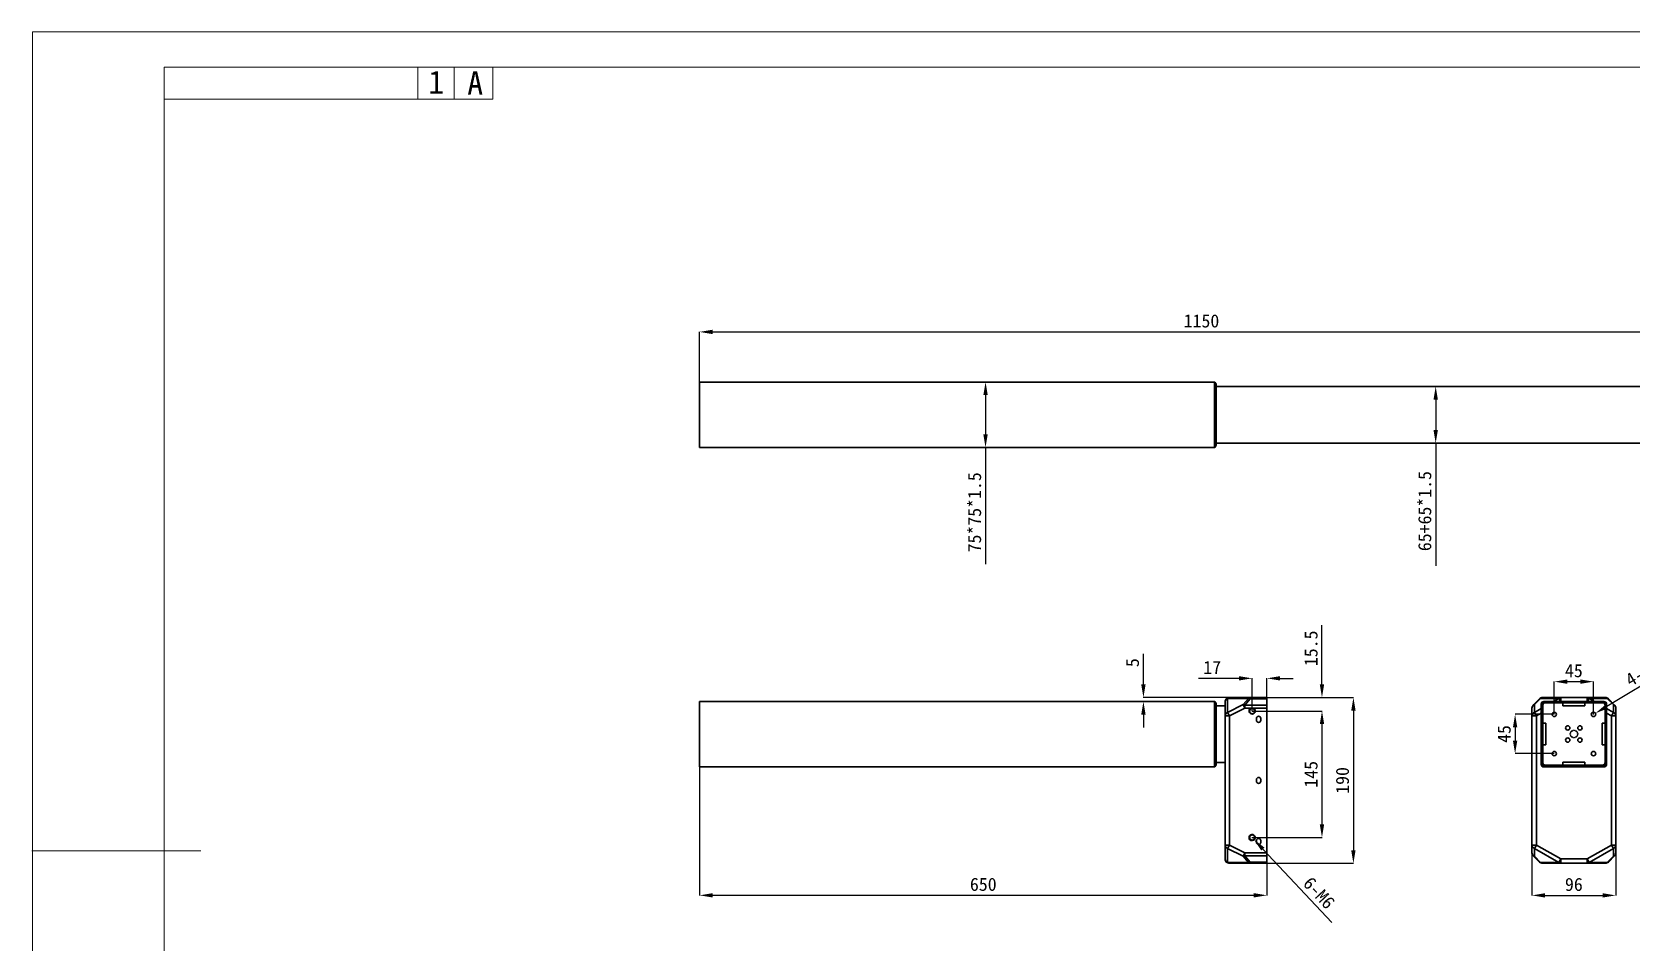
# Model space of a CAD drawing. Header units: millimetres. Extents: x -1 to 2869, y -1 to 1989.
# Drawn here: x -1 to 1832, y 946 to 1989 of the extents above; entities that cross this region are included whole.
import ezdxf

# ---------------------------------------------------------------- set-up
doc = ezdxf.new("R2010")
doc.units = ezdxf.units.MM
doc.layers.get('0').update_dxf_attribs({"lineweight": 18})
for name, color, linetype, lineweight in [('1粗实线层', 7, 'Continuous', 25), ('DS5外管590MM_DXF_CONTINUOUS_LINE', 7, 'Continuous', 18), ('中管_DXF_CONTINUOUS_LINE', 7, 'Continuous', 18), ('外管保持架新_DXF_CONTINUOUS_LINE', 7, 'Continuous', 18), ('常规3MM底盒_DXF_CONTINUOUS_LINE', 7, 'Continuous', 18), ('新顶板_DXF_CONTINUOUS_LINE', 7, 'Continuous', 18)]:
    doc.layers.add(name, color=color, linetype=linetype, lineweight=lineweight)
doc.dimstyles.get("Standard").update_dxf_attribs({"dimtxt": 15, "dimasz": 15, "dimexe": 0.18, "dimexo": 0.0625, "dimgap": 5, "dimtad": 1, "dimdec": 0, "dimzin": 0, "dimdsep": 46, "dimtxsty": 'Standard', "dimcen": 0.09, "dimdle": 30, "dimadec": 0, "dimazin": 0, "dimtfac": 1, "dimtdec": 4, "dimtofl": 0, "dimtmove": 0, "dimatfit": 3, "dimfxl": 1, "dimtolj": 1, "dimarcsym": 0})

# ---------------------------------------------------------------- blocks, each defined once
blk = doc.blocks.new('*X3')
at = {"layer": '1粗实线层', "lineweight": 15}
for points in [[(779.4, 1647.8), (779.4, 1642.8), (764.4, 1645.3)], [(1899.4, 1642.8), (1899.4, 1647.8), (1914.4, 1645.3)]]:
    blk.add_hatch(color=0, dxfattribs=at).paths.add_polyline_path(points, flags=0)
at = {"layer": '1粗实线层', "color": 0, "lineweight": -2}
for p, q in [((764.4, 1569.1), (764.4, 1645.5)), ((779.4, 1645.3), (1899.4, 1645.3)), ((1914.4, 1569.1), (1914.4, 1645.5))]:
    blk.add_line(p, q, dxfattribs=at)
at = {"layer": '1粗实线层', "color": 0, "lineweight": 15, "insert": (1339.4, 1657.8), "char_height": 15, "width": 78.771, "attachment_point": 5}
blk.add_mtext('1150', dxfattribs=at)
blk = doc.blocks.new('*X4')
at = {"layer": '1粗实线层', "lineweight": 15}
for points in [[(1094.5, 1572.8), (1089.5, 1572.8), (1092, 1587.8)], [(1089.5, 1527.8), (1094.5, 1527.8), (1092, 1512.8)]]:
    blk.add_hatch(color=0, dxfattribs=at).paths.add_polyline_path(points, flags=0)
at = {"layer": '1粗实线层', "color": 0, "lineweight": -2}
for p, q in [((1102.6, 1587.8), (1091.8, 1587.8)), ((1092, 1572.8), (1092, 1527.8)), ((1102.6, 1512.8), (1091.8, 1512.8)), ((1092, 1512.8), (1092, 1379.2))]:
    blk.add_line(p, q, dxfattribs=at)
at = {"layer": '1粗实线层', "color": 0, "lineweight": 15, "insert": (1079.5, 1438.5), "char_height": 15, "width": 187.709, "attachment_point": 5, "rotation": 90}
blk.add_mtext('75*75*1.5', dxfattribs=at)
blk = doc.blocks.new('*X5')
at = {"layer": '1粗实线层', "lineweight": 15}
for points in [[(1610.3, 1567.8), (1605.3, 1567.8), (1607.8, 1582.8)], [(1605.3, 1532.8), (1610.3, 1532.8), (1607.8, 1517.8)]]:
    blk.add_hatch(color=0, dxfattribs=at).paths.add_polyline_path(points, flags=0)
at = {"layer": '1粗实线层', "color": 0, "lineweight": -2}
for p, q in [((1556.9, 1582.8), (1608, 1582.8)), ((1607.8, 1567.8), (1607.8, 1532.8)), ((1556.9, 1517.8), (1608, 1517.8)), ((1607.8, 1517.8), (1607.8, 1377))]:
    blk.add_line(p, q, dxfattribs=at)
at = {"layer": '1粗实线层', "color": 0, "lineweight": 15, "insert": (1595.3, 1439.9), "char_height": 15, "width": 188.38, "attachment_point": 5, "rotation": 90}
blk.add_mtext('65+65*1.5', dxfattribs=at)
blk = doc.blocks.new('*X6')
at = {"layer": '1粗实线层', "lineweight": 15}
for points in [[(779.4, 1002), (779.4, 997), (764.4, 999.5)], [(1399.4, 997), (1399.4, 1002), (1414.4, 999.5)]]:
    blk.add_hatch(color=0, dxfattribs=at).paths.add_polyline_path(points, flags=0)
at = {"layer": '1粗实线层', "color": 0, "lineweight": -2}
for p, q in [((764.4, 1184.1), (764.4, 999.3)), ((1414.4, 1036.1), (1414.4, 999.3)), ((779.4, 999.5), (1399.4, 999.5))]:
    blk.add_line(p, q, dxfattribs=at)
at = {"layer": '1粗实线层', "color": 0, "lineweight": 15, "insert": (1089.4, 1012), "char_height": 15, "width": 60.168, "attachment_point": 5}
blk.add_mtext('650', dxfattribs=at)
blk = doc.blocks.new('*X7')
at = {"layer": '1粗实线层', "lineweight": 15}
blk.add_hatch(color=0, dxfattribs=at).paths.add_polyline_path([(1411.6, 1054.2), (1407.9, 1050.8), (1399.5, 1063.5)], flags=0)
at = {"layer": '1粗实线层', "color": 0, "lineweight": -2}
for p, q in [((1397.3, 1065.7), (1397.5, 1065.7)), ((1397.4, 1065.6), (1397.4, 1065.7)), ((1488.7, 968.5), (1409.7, 1052.5))]:
    blk.add_line(p, q, dxfattribs=at)
at = {"layer": '1粗实线层', "color": 0, "lineweight": 15, "insert": (1474.1, 1002.3), "char_height": 15, "width": 81.62, "attachment_point": 5, "rotation": 313.2281}
blk.add_mtext('6-M6', dxfattribs=at)
blk = doc.blocks.new('*X8')
at = {"layer": '1粗实线层', "lineweight": 15}
for points in [[(1480, 1195.7), (1475, 1195.7), (1477.5, 1210.7)], [(1475, 1080.7), (1480, 1080.7), (1477.5, 1065.7)]]:
    blk.add_hatch(color=0, dxfattribs=at).paths.add_polyline_path(points, flags=0)
at = {"layer": '1粗实线层', "color": 0, "lineweight": -2}
for p, q in [((1397.5, 1210.7), (1477.7, 1210.7)), ((1477.5, 1195.7), (1477.5, 1080.7)), ((1397.4, 1065.7), (1477.7, 1065.7))]:
    blk.add_line(p, q, dxfattribs=at)
at = {"layer": '1粗实线层', "color": 0, "lineweight": 15, "insert": (1465, 1138.2), "char_height": 15, "width": 56.816, "attachment_point": 5, "rotation": 90}
blk.add_mtext('145', dxfattribs=at)
blk = doc.blocks.new('*X9')
at = {"layer": '1粗实线层', "lineweight": 15}
for points in [[(1516, 1211.2), (1511, 1211.2), (1513.5, 1226.2)], [(1511, 1051.2), (1516, 1051.2), (1513.5, 1036.2)]]:
    blk.add_hatch(color=0, dxfattribs=at).paths.add_polyline_path(points, flags=0)
at = {"layer": '1粗实线层', "color": 0, "lineweight": -2}
for p, q in [((1414.5, 1226.2), (1513.7, 1226.2)), ((1513.5, 1211.2), (1513.5, 1051.2)), ((1414.5, 1036.2), (1513.7, 1036.2))]:
    blk.add_line(p, q, dxfattribs=at)
at = {"layer": '1粗实线层', "color": 0, "lineweight": 15, "insert": (1501, 1131.2), "char_height": 15, "width": 57.318, "attachment_point": 5, "rotation": 90}
blk.add_mtext('190', dxfattribs=at)
blk = doc.blocks.new('*X10')
at = {"layer": '1粗实线层', "lineweight": 15}
for points in [[(1382.4, 1245.7), (1382.4, 1250.7), (1397.4, 1248.2)], [(1429.4, 1250.7), (1429.4, 1245.7), (1414.4, 1248.2)]]:
    blk.add_hatch(color=0, dxfattribs=at).paths.add_polyline_path(points, flags=0)
at = {"layer": '1粗实线层', "color": 0, "lineweight": -2}
for p, q in [((1382.4, 1248.2), (1336, 1248.2)), ((1397.4, 1210.7), (1397.4, 1248.4)), ((1414.4, 1210.7), (1414.4, 1248.4)), ((1429.4, 1248.2), (1444.4, 1248.2))]:
    blk.add_line(p, q, dxfattribs=at)
at = {"layer": '1粗实线层', "color": 0, "lineweight": 15, "insert": (1351.7, 1260.7), "char_height": 15, "width": 35.531, "attachment_point": 5}
blk.add_mtext('17', dxfattribs=at)
blk = doc.blocks.new('*X11')
at = {"layer": '1粗实线层', "lineweight": 15}
for points in [[(1270.4, 1241.2), (1275.4, 1241.2), (1272.9, 1226.2)], [(1275.4, 1206.7), (1270.4, 1206.7), (1272.9, 1221.7)]]:
    blk.add_hatch(color=0, dxfattribs=at).paths.add_polyline_path(points, flags=0)
at = {"layer": '1粗实线层', "color": 0, "lineweight": -2}
for p, q in [((1272.9, 1241.2), (1272.9, 1276.2)), ((1382.6, 1226.2), (1272.7, 1226.2)), ((1353.3, 1221.7), (1272.7, 1221.7)), ((1272.9, 1206.7), (1272.9, 1191.7))]:
    blk.add_line(p, q, dxfattribs=at)
at = {"layer": '1粗实线层', "color": 0, "lineweight": 15, "insert": (1260.4, 1266.2), "char_height": 15, "width": 29.33, "attachment_point": 5, "rotation": 90}
blk.add_mtext('5', dxfattribs=at)
blk = doc.blocks.new('*X12')
at = {"layer": '1粗实线层', "lineweight": 15}
for points in [[(1475, 1241.2), (1480, 1241.2), (1477.5, 1226.2)], [(1480, 1195.7), (1475, 1195.7), (1477.5, 1210.7)]]:
    blk.add_hatch(color=0, dxfattribs=at).paths.add_polyline_path(points, flags=0)
at = {"layer": '1粗实线层', "color": 0, "lineweight": -2}
for p, q in [((1477.5, 1241.2), (1477.5, 1309.1)), ((1397.5, 1226.2), (1477.7, 1226.2)), ((1397.5, 1210.7), (1477.7, 1210.7)), ((1477.5, 1195.7), (1477.5, 1180.7))]:
    blk.add_line(p, q, dxfattribs=at)
at = {"layer": '1粗实线层', "color": 0, "lineweight": 15, "insert": (1465, 1282.6), "char_height": 15, "width": 78.268, "attachment_point": 5, "rotation": 90}
blk.add_mtext('15.5', dxfattribs=at)
blk = doc.blocks.new('*X13')
at = {"layer": '1粗实线层', "lineweight": 15}
for points in [[(1758.6, 1246.9), (1758.6, 1241.9), (1743.6, 1244.4)], [(1773.6, 1241.9), (1773.6, 1246.9), (1788.6, 1244.4)]]:
    blk.add_hatch(color=0, dxfattribs=at).paths.add_polyline_path(points, flags=0)
at = {"layer": '1粗实线层', "color": 0, "lineweight": -2}
for p, q in [((1743.6, 1207), (1743.6, 1244.6)), ((1758.6, 1244.4), (1773.6, 1244.4)), ((1788.6, 1207), (1788.6, 1244.6))]:
    blk.add_line(p, q, dxfattribs=at)
at = {"layer": '1粗实线层', "color": 0, "lineweight": 15, "insert": (1766.1, 1256.9), "char_height": 15, "width": 38.715, "attachment_point": 5}
blk.add_mtext('45', dxfattribs=at)
blk = doc.blocks.new('*X14')
at = {"layer": '1粗实线层', "lineweight": 15}
for points in [[(1701.3, 1192), (1696.3, 1192), (1698.8, 1207)], [(1696.3, 1176.9), (1701.3, 1176.9), (1698.8, 1161.9)]]:
    blk.add_hatch(color=0, dxfattribs=at).paths.add_polyline_path(points, flags=0)
at = {"layer": '1粗实线层', "color": 0, "lineweight": -2}
for p, q in [((1743.6, 1207), (1698.7, 1207)), ((1698.8, 1192), (1698.8, 1176.9)), ((1743.6, 1161.9), (1698.7, 1161.9))]:
    blk.add_line(p, q, dxfattribs=at)
at = {"layer": '1粗实线层', "color": 0, "lineweight": 15, "insert": (1686.3, 1184.4), "char_height": 15, "width": 38.715, "attachment_point": 5, "rotation": 90}
blk.add_mtext('45', dxfattribs=at)
blk = doc.blocks.new('*X15')
at = {"layer": '1粗实线层', "lineweight": 15}
for points in [[(1733.1, 1001.9), (1733.1, 996.9), (1718.1, 999.4)], [(1799.1, 996.9), (1799.1, 1001.9), (1814.1, 999.4)]]:
    blk.add_hatch(color=0, dxfattribs=at).paths.add_polyline_path(points, flags=0)
at = {"layer": '1粗实线层', "color": 0, "lineweight": -2}
for p, q in [((1718.1, 1059), (1718.1, 999.2)), ((1814.1, 1059), (1814.1, 999.2)), ((1733.1, 999.4), (1799.1, 999.4))]:
    blk.add_line(p, q, dxfattribs=at)
at = {"layer": '1粗实线层', "color": 0, "lineweight": 15, "insert": (1766.1, 1011.9), "char_height": 15, "width": 38.883, "attachment_point": 5}
blk.add_mtext('96', dxfattribs=at)
blk = doc.blocks.new('*X18')
at = {"layer": '1粗实线层', "lineweight": 15}
blk.add_hatch(color=0, dxfattribs=at).paths.add_polyline_path([(1802.4, 1218), (1805, 1213.7), (1790.8, 1208.2)], flags=0)
at = {"layer": '1粗实线层', "color": 0, "lineweight": -2}
for p, q in [((1880.9, 1262), (1803.7, 1215.9)), ((1788.6, 1206.8), (1788.6, 1207)), ((1788.6, 1206.9), (1788.7, 1206.9))]:
    blk.add_line(p, q, dxfattribs=at)
at = {"layer": '1粗实线层', "color": 0, "lineweight": 15, "insert": (1844.7, 1255), "char_height": 15, "width": 85.713, "attachment_point": 5, "rotation": 30.8578}
blk.add_mtext('4-M6', dxfattribs=at)

msp = doc.modelspace()

# ---------------------------------------------------------------- linework, layer by layer
at = {"color": 7, "linetype": 'Continuous', "lineweight": 0}
for p, q in [((2860, 1989.1), (0, 1989.1)), ((0, 1989.1), (0, 0)), ((441.4, 1948.9), (441.4, 1912.1)), ((483.3, 1949.2), (483.3, 1912.1)), ((527.3, 1948.9), (527.3, 1912.1)), ((527.3, 1912.1), (151, 1912.1)), ((-0.6, 1050.4), (193, 1050.4))]:
    msp.add_line(p, q, dxfattribs=at)
at = {"color": 7, "linetype": 'Continuous', "lineweight": 15}
for p, q in [((2819.9, 1948.9), (151, 1948.9)), ((151, 1948.9), (151, 49.7))]:
    msp.add_line(p, q, dxfattribs=at)
at = {"layer": 'DS5外管590MM_DXF_CONTINUOUS_LINE', "color": 7, "linetype": 'Continuous', "lineweight": 30}
for p, q in [((1354.4, 1587.8), (764.4, 1587.8)), ((764.4, 1512.8), (764.4, 1587.8)), ((1354.4, 1512.8), (1354.4, 1587.8)), ((764.4, 1512.8), (1354.4, 1512.8)), ((764.4, 1146.7), (764.4, 1221.7)), ((1354.4, 1221.7), (764.4, 1221.7)), ((1354.4, 1146.7), (1354.4, 1221.7)), ((1728.6, 1218.7), (1728.6, 1149.7)), ((1730.1, 1218.7), (1730.1, 1149.7)), ((1800.6, 1221.7), (1731.6, 1221.7)), ((1800.6, 1220.2), (1731.6, 1220.2)), ((1802.1, 1149.7), (1802.1, 1218.7)), ((1803.6, 1149.7), (1803.6, 1218.7)), ((764.4, 1146.7), (1354.4, 1146.7)), ((1731.6, 1148.2), (1800.6, 1148.2)), ((1731.6, 1146.7), (1800.6, 1146.7))]:
    msp.add_line(p, q, dxfattribs=at)
for centre, radius, start, end in [((1731.6, 1218.7), 3, 90, 180), ((1731.6, 1218.7), 1.5, 90, 180), ((1800.6, 1218.7), 3, 360, 90), ((1800.6, 1218.7), 1.5, 360, 90), ((1731.6, 1149.7), 3, 180, 270), ((1731.6, 1149.7), 1.5, 180, 270), ((1800.6, 1149.7), 3, 270, 360), ((1800.6, 1149.7), 1.5, 270, 360)]:
    msp.add_arc(centre, radius, start, end, dxfattribs=at)
at = {"layer": '中管_DXF_CONTINUOUS_LINE', "color": 7, "linetype": 'Continuous', "lineweight": 30}
for p, q in [((1866.4, 1582.8), (1356.4, 1582.8)), ((1356.4, 1517.8), (1866.4, 1517.8)), ((1366.4, 1216.7), (1356.4, 1216.7)), ((1366.4, 1216.7), (1366.4, 1211.2)), ((1356.4, 1151.7), (1366.4, 1151.7))]:
    msp.add_line(p, q, dxfattribs=at)
at = {"layer": '外管保持架新_DXF_CONTINUOUS_LINE', "color": 7, "linetype": 'Continuous', "lineweight": 30}
for p, q in [((1354.9, 1587.8), (1354.4, 1587.8)), ((1354.4, 1515.9), (1354.4, 1584.6)), ((1354.9, 1587.8), (1354.9, 1512.8)), ((1356.4, 1585.3), (1354.9, 1587.8)), ((1356.4, 1515.3), (1356.4, 1585.3)), ((1354.4, 1512.8), (1354.9, 1512.8)), ((1354.9, 1512.8), (1356.4, 1515.3)), ((1354.9, 1221.7), (1354.4, 1221.7)), ((1354.4, 1149.8), (1354.4, 1218.5)), ((1354.9, 1221.7), (1354.9, 1146.7)), ((1356.4, 1219.2), (1354.9, 1221.7)), ((1356.4, 1149.2), (1356.4, 1219.2)), ((1730.2, 1201.9), (1730.2, 1201.5)), ((1730.2, 1201.9), (1730.4, 1201.9)), ((1730.4, 1201.5), (1730.2, 1201.5)), ((1801.9, 1201.9), (1802, 1201.9)), ((1802, 1201.5), (1801.9, 1201.5)), ((1802, 1201.5), (1802, 1201.9)), ((1730.2, 1189.4), (1730.2, 1189)), ((1730.2, 1189.4), (1730.4, 1189.4)), ((1730.4, 1189), (1730.2, 1189)), ((1730.2, 1179.4), (1730.2, 1179)), ((1730.2, 1179.4), (1730.4, 1179.4)), ((1730.4, 1179), (1730.2, 1179)), ((1801.9, 1189.4), (1802, 1189.4)), ((1802, 1189), (1801.9, 1189)), ((1801.9, 1179.4), (1802, 1179.4)), ((1802, 1179), (1801.9, 1179)), ((1802, 1189), (1802, 1189.4)), ((1802, 1179), (1802, 1179.4)), ((1730.2, 1166.9), (1730.2, 1166.5)), ((1730.2, 1166.9), (1730.4, 1166.9)), ((1730.4, 1166.5), (1730.2, 1166.5)), ((1801.9, 1166.9), (1802, 1166.9)), ((1802, 1166.5), (1801.9, 1166.5)), ((1802, 1166.5), (1802, 1166.9)), ((1354.4, 1146.7), (1354.9, 1146.7)), ((1354.9, 1146.7), (1356.4, 1149.2)), ((1748.4, 1148.3), (1748.4, 1148.7)), ((1748.4, 1148.3), (1748.8, 1148.3)), ((1748.8, 1148.7), (1748.8, 1148.3)), ((1760.9, 1148.3), (1760.9, 1148.7)), ((1760.9, 1148.3), (1761.3, 1148.3)), ((1761.3, 1148.7), (1761.3, 1148.3)), ((1770.9, 1148.3), (1770.9, 1148.7)), ((1770.9, 1148.3), (1771.3, 1148.3)), ((1771.3, 1148.7), (1771.3, 1148.3)), ((1783.4, 1148.3), (1783.4, 1148.7)), ((1783.4, 1148.3), (1783.8, 1148.3)), ((1783.8, 1148.7), (1783.8, 1148.3))]:
    msp.add_line(p, q, dxfattribs=at)
for centre, start, end in [((1731.2, 1201.9), 149.0916, 180), ((1731.2, 1201.5), 180, 210.9084), ((1801, 1201.9), 0, 30.9084), ((1801, 1201.5), 329.0916, 0), ((1731.2, 1189.4), 149.0916, 180), ((1731.2, 1189), 180, 210.9084), ((1731.2, 1179.4), 149.0916, 180), ((1731.2, 1179), 180, 210.9084), ((1801, 1189.4), 0, 30.9084), ((1801, 1189), 329.0916, 0), ((1801, 1179.4), 0, 30.9084), ((1801, 1179), 329.0916, 360), ((1731.2, 1166.9), 149.0916, 180), ((1731.2, 1166.5), 180, 210.9084), ((1801, 1166.9), 0, 30.9084), ((1801, 1166.5), 329.0916, 360), ((1748.4, 1149.3), 216.8699, 270), ((1748.8, 1149.3), 270, 323.1301), ((1760.9, 1149.3), 216.8699, 270), ((1761.3, 1149.3), 270, 323.1301), ((1770.9, 1149.3), 216.8699, 270), ((1771.3, 1149.3), 270, 323.1301), ((1783.4, 1149.3), 216.8699, 270), ((1783.8, 1149.3), 270, 323.1301)]:
    msp.add_arc(centre, 1, start, end, dxfattribs=at)
at = {"layer": '常规3MM底盒_DXF_CONTINUOUS_LINE', "color": 7, "linetype": 'Continuous', "lineweight": 30}
for p, q in [((1366.4, 1216.7), (1366.4, 1221.2)), ((1366.4, 1041.2), (1366.4, 1211.2)), ((1393.2, 1225.1), (1369.4, 1225.1)), ((1369.4, 1209.2), (1369.4, 1225.1)), ((1369.4, 1209.2), (1387.1, 1218.1)), ((1371.4, 1226.2), (1414.4, 1226.2)), ((1389.1, 1214.1), (1371.4, 1205.2)), ((1387.1, 1218.1), (1393.2, 1225.1)), ((1387.1, 1218.1), (1389.1, 1214.1)), ((1395.2, 1224.7), (1389.1, 1217.6)), ((1414.4, 1217.6), (1389.1, 1217.6)), ((1389.1, 1214.1), (1389.1, 1217.6)), ((1389.1, 1214.1), (1396.7, 1214.1)), ((1395.2, 1224.7), (1395.2, 1226.2)), ((1395.2, 1224.7), (1414.4, 1224.7)), ((1396.7, 1214.1), (1396.8, 1213.6)), ((1397.4, 1213.7), (1397.4, 1214.2)), ((1398, 1213.6), (1398.1, 1214.1)), ((1398.1, 1214.1), (1414.4, 1214.1)), ((1414.4, 1226.2), (1414.4, 1036.2)), ((1718.1, 1048.2), (1718.1, 1214.1)), ((1719.6, 1217.6), (1726.7, 1224.7)), ((1727.9, 1225.1), (1720.9, 1218.1)), ((1720.9, 1218.1), (1720.9, 1209.2)), ((1720.9, 1209.2), (1728.6, 1213.7)), ((1748.7, 1225.1), (1727.9, 1225.1)), ((1730.2, 1226.2), (1802.1, 1226.2)), ((1742.6, 1221.7), (1748.7, 1225.1)), ((1748.7, 1225.1), (1750.7, 1221.7)), ((1751, 1221.7), (1751, 1226.2)), ((1781.3, 1226.2), (1781.3, 1221.7)), ((1781.6, 1221.7), (1783.6, 1225.1)), ((1789.7, 1221.7), (1783.6, 1225.1)), ((1804.4, 1225.1), (1783.6, 1225.1)), ((1811.4, 1209.2), (1803.6, 1213.7)), ((1811.4, 1218.1), (1804.4, 1225.1)), ((1805.6, 1224.7), (1812.7, 1217.6)), ((1811.4, 1209.2), (1811.4, 1218.1)), ((1814.1, 1048.2), (1814.1, 1214.1)), ((1366.4, 1205.2), (1371.4, 1205.2)), ((1371.4, 1205.2), (1369.4, 1209.2)), ((1371.4, 1057.1), (1371.4, 1205.2)), ((1402.4, 1202.2), (1402.4, 1200.2)), ((1407.4, 1200.2), (1407.4, 1202.2)), ((1718.1, 1205.2), (1723.1, 1205.2)), ((1723.1, 1205.2), (1720.9, 1209.2)), ((1728.6, 1208.4), (1723.1, 1205.2)), ((1723.1, 1057.1), (1723.1, 1205.2)), ((1809.1, 1205.2), (1803.6, 1208.4)), ((1811.4, 1209.2), (1809.1, 1205.2)), ((1809.1, 1205.2), (1809.1, 1057.1)), ((1809.1, 1205.2), (1814.1, 1205.2)), ((1402.4, 1132.2), (1402.4, 1130.2)), ((1407.4, 1130.2), (1407.4, 1132.2)), ((1371.4, 1057.1), (1366.4, 1057.1)), ((1369.4, 1053.1), (1371.4, 1057.1)), ((1387.1, 1044.2), (1369.4, 1053.1)), ((1369.4, 1053.1), (1369.4, 1037.2)), ((1371.4, 1057.1), (1389.1, 1048.2)), ((1389.1, 1048.2), (1387.1, 1044.2)), ((1414.4, 1048.2), (1389.1, 1048.2)), ((1389.1, 1044.7), (1389.1, 1048.2)), ((1389.1, 1044.7), (1414.4, 1044.7)), ((1389.1, 1044.7), (1395.2, 1037.6)), ((1402.4, 1062.2), (1402.4, 1060.2)), ((1407.4, 1060.2), (1407.4, 1062.2)), ((1723.1, 1057.1), (1718.1, 1057.1)), ((1726.7, 1037.6), (1719.6, 1044.7)), ((1720.9, 1053.1), (1723.1, 1057.1)), ((1748.7, 1037.2), (1720.9, 1053.1)), ((1720.9, 1053.1), (1720.9, 1044.2)), ((1723.1, 1057.1), (1751, 1041.2)), ((1781.3, 1041.2), (1809.1, 1057.1)), ((1811.4, 1053.1), (1783.6, 1037.2)), ((1812.7, 1044.7), (1805.6, 1037.6)), ((1814.1, 1057.1), (1809.1, 1057.1)), ((1809.1, 1057.1), (1811.4, 1053.1)), ((1811.4, 1044.2), (1811.4, 1053.1)), ((1369.4, 1037.2), (1393.2, 1037.2)), ((1371.4, 1036.2), (1414.4, 1036.2)), ((1393.2, 1037.2), (1387.1, 1044.2)), ((1414.4, 1037.6), (1395.2, 1037.6)), ((1395.2, 1036.2), (1395.2, 1037.6)), ((1720.9, 1044.2), (1727.9, 1037.2)), ((1727.9, 1037.2), (1748.7, 1037.2)), ((1730.2, 1036.2), (1802.1, 1036.2)), ((1751, 1041.2), (1748.7, 1037.2)), ((1781.3, 1041.2), (1751, 1041.2)), ((1751, 1036.2), (1751, 1041.2)), ((1783.6, 1037.2), (1781.3, 1041.2)), ((1781.3, 1041.2), (1781.3, 1036.2)), ((1783.6, 1037.2), (1804.4, 1037.2)), ((1804.4, 1037.2), (1811.4, 1044.2))]:
    msp.add_line(p, q, dxfattribs=at)
msp.add_lwpolyline([(1398, 1062.2), (1398, 1062.2), (1398, 1062.2), (1398, 1062.2)], dxfattribs=at)
for centre in [(1397.4, 1210.7), (1397.4, 1065.7)]:
    msp.add_circle(centre, 3, dxfattribs=at)
for centre, radius, start, end in [((1371.4, 1221.2), 5, 90, 180), ((1397.4, 1210.7), 3.5, 101.5751, 78.4258), ((1397.4, 1211), 3.17, 77.1963, 102.8028), ((1723.1, 1214.1), 5, 135, 180), ((1722.9, 1213.6), 4.88, 126.518, 128.8005), ((1723, 1213.4), 5.1, 114.523, 126.4432), ((1730.2, 1221.2), 5, 90, 135), ((1802.1, 1221.2), 5, 45, 90), ((1809.3, 1213.4), 5.1, 53.5573, 65.4773), ((1809.4, 1213.6), 4.88, 51.1995, 53.4825), ((1809.1, 1214.1), 5, 0, 45), ((1404.9, 1202.2), 2.5, 0, 180), ((1404.9, 1200.2), 2.5, 180, 0), ((1404.9, 1132.2), 2.5, 0, 180), ((1404.9, 1130.2), 2.5, 180, 0), ((1397.4, 1065.7), 3.5, 280.2423, 269.9613), ((1404.9, 1062.2), 2.5, 0, 180), ((1371.3, 1058.1), 5.39, 246.6983, 249.3493), ((1404.9, 1060.2), 2.5, 180, 360), ((1723.1, 1048.2), 5, 180, 225), ((1722.9, 1048.7), 4.88, 231.1995, 233.4823), ((1723, 1048.9), 5.1, 233.5572, 245.477), ((1809.3, 1048.9), 5.1, 294.5229, 306.4431), ((1809.4, 1048.7), 4.88, 306.518, 308.8004), ((1809.1, 1048.2), 5, 315, 360), ((1371.4, 1041.2), 5, 180, 270), ((1730.2, 1041.2), 5, 225, 270), ((1802.1, 1041.2), 5, 270, 315)]:
    msp.add_arc(centre, radius, start, end, dxfattribs=at)
for points, knots in [([(1366.4, 1221.2), (1366.4, 1222), (1367, 1223.8), (1368.6, 1224.8), (1369.4, 1225.1)], [0, 0, 0, 0, 2.546536, 5.289315, 5.289315, 5.289315, 5.289315]), ([(1369.4, 1225.1), (1369.7, 1225.4), (1370.3, 1225.9), (1371, 1226.2), (1371.4, 1226.2)], [0, 0, 0, 0, 1.214011, 2.302707, 2.302707, 2.302707, 2.302707]), ([(1389.1, 1217.6), (1388.9, 1217.7), (1388.3, 1217.9), (1387.6, 1218.1), (1387.1, 1218.1)], [0, 0, 0, 0, 0.553549, 2.053058, 2.053058, 2.053058, 2.053058]), ([(1395.2, 1226.2), (1394.8, 1226.2), (1394, 1225.9), (1393.4, 1225.4), (1393.2, 1225.1)], [0, 0, 0, 0, 1.0886, 2.302628, 2.302628, 2.302628, 2.302628]), ([(1393.2, 1225.1), (1393.3, 1225.1), (1394, 1225.1), (1394.7, 1224.9), (1395.2, 1224.7)], [0, 0, 0, 0, 0.473369, 2.053274, 2.053274, 2.053274, 2.053274]), ([(1718.1, 1214.1), (1718.1, 1214.7), (1718.5, 1216), (1719.3, 1217), (1719.8, 1217.4)], [0, 0, 0, 0, 1.882982, 3.835098, 3.835098, 3.835098, 3.835098]), ([(1720.9, 1218.1), (1720.7, 1218.1), (1720.3, 1218), (1719.8, 1217.8), (1719.6, 1217.6)], [0, 0, 0, 0, 0.382314, 1.367988, 1.367988, 1.367988, 1.367988]), ([(1726.7, 1224.7), (1726.8, 1224.8), (1727.1, 1225), (1727.6, 1225.1), (1727.9, 1225.1)], [0, 0, 0, 0, 0.317593, 1.369124, 1.369124, 1.369124, 1.369124]), ([(1727.9, 1225.1), (1728.3, 1225.4), (1729, 1226), (1729.8, 1226.2), (1730.2, 1226.2)], [0, 0, 0, 0, 1.320943, 2.555502, 2.555502, 2.555502, 2.555502]), ([(1751, 1226.2), (1750.6, 1226.2), (1749.7, 1226), (1749, 1225.4), (1748.7, 1225.1)], [0, 0, 0, 0, 1.234539, 2.555502, 2.555502, 2.555502, 2.555502]), ([(1783.6, 1225.1), (1783.3, 1225.4), (1782.6, 1226), (1781.7, 1226.2), (1781.3, 1226.2)], [0, 0, 0, 0, 1.321002, 2.555445, 2.555445, 2.555445, 2.555445]), ([(1802.1, 1226.2), (1802.5, 1226.2), (1803.3, 1226), (1804, 1225.4), (1804.4, 1225.1)], [0, 0, 0, 0, 1.234564, 2.555514, 2.555514, 2.555514, 2.555514]), ([(1804.4, 1225.1), (1804.5, 1225.1), (1804.9, 1225.1), (1805.4, 1224.9), (1805.6, 1224.7)], [0, 0, 0, 0, 0.382316, 1.367992, 1.367992, 1.367992, 1.367992]), ([(1812.7, 1217.6), (1812.6, 1217.7), (1812.2, 1218), (1811.8, 1218.1), (1811.4, 1218.1)], [0, 0, 0, 0, 0.317594, 1.369128, 1.369128, 1.369128, 1.369128]), ([(1812.5, 1217.4), (1812.6, 1217.3), (1813.1, 1216.9), (1813.5, 1216.4), (1813.7, 1216)], [0, 0, 0, 0, 0.474094, 1.860689, 1.860689, 1.860689, 1.860689]), ([(1369.4, 1209.2), (1368.6, 1208.9), (1367, 1207.8), (1366.4, 1206.1), (1366.4, 1205.2)], [0, 0, 0, 0, 2.742638, 5.289309, 5.289309, 5.289309, 5.289309]), ([(1720.9, 1209.2), (1720.1, 1208.9), (1718.7, 1207.8), (1718.1, 1206), (1718.1, 1205.2)], [0, 0, 0, 0, 2.609076, 5.080979, 5.080979, 5.080979, 5.080979]), ([(1814.1, 1205.2), (1814.1, 1206), (1813.6, 1207.8), (1812.2, 1208.9), (1811.4, 1209.2)], [0, 0, 0, 0, 2.472015, 5.081082, 5.081082, 5.081082, 5.081082]), ([(1366.4, 1057.1), (1366.4, 1056.3), (1367, 1054.6), (1368.4, 1053.5), (1369.2, 1053.2)], [0, 0, 0, 0, 2.4332, 5.042939, 5.042939, 5.042939, 5.042939]), ([(1387.1, 1044.2), (1387.3, 1044.2), (1388, 1044.3), (1388.6, 1044.5), (1389.1, 1044.7)], [0, 0, 0, 0, 0.473368, 2.053269, 2.053269, 2.053269, 2.053269]), ([(1718.1, 1057.1), (1718.1, 1056.3), (1718.7, 1054.5), (1720.1, 1053.4), (1720.9, 1053.1)], [0, 0, 0, 0, 2.471956, 5.080985, 5.080985, 5.080985, 5.080985]), ([(1719.8, 1044.9), (1719.3, 1045.3), (1718.5, 1046.3), (1718.1, 1047.6), (1718.1, 1048.2)], [0, 0, 0, 0, 1.952114, 3.835095, 3.835095, 3.835095, 3.835095]), ([(1719.6, 1044.7), (1719.7, 1044.6), (1720, 1044.3), (1720.5, 1044.2), (1720.9, 1044.2)], [0, 0, 0, 0, 0.317593, 1.369124, 1.369124, 1.369124, 1.369124]), ([(1811.4, 1053.1), (1812.2, 1053.4), (1813.6, 1054.5), (1814.1, 1056.3), (1814.1, 1057.1)], [0, 0, 0, 0, 2.609008, 5.081, 5.081, 5.081, 5.081]), ([(1811.4, 1044.2), (1811.5, 1044.2), (1812, 1044.3), (1812.5, 1044.5), (1812.7, 1044.7)], [0, 0, 0, 0, 0.382314, 1.367988, 1.367988, 1.367988, 1.367988]), ([(1814.1, 1048.2), (1814.1, 1047.6), (1813.8, 1046.3), (1813, 1045.3), (1812.5, 1044.9)], [0, 0, 0, 0, 1.882976, 3.835085, 3.835085, 3.835085, 3.835085]), ([(1369.4, 1037.2), (1368.6, 1037.5), (1367, 1038.5), (1366.4, 1040.3), (1366.4, 1041.2)], [0, 0, 0, 0, 2.742834, 5.289419, 5.289419, 5.289419, 5.289419]), ([(1371.4, 1036.2), (1371, 1036.2), (1370.3, 1036.4), (1369.7, 1036.9), (1369.4, 1037.2)], [0, 0, 0, 0, 1.088577, 2.302617, 2.302617, 2.302617, 2.302617]), ([(1395.2, 1037.6), (1395, 1037.5), (1394.4, 1037.3), (1393.7, 1037.2), (1393.2, 1037.2)], [0, 0, 0, 0, 0.553548, 2.053053, 2.053053, 2.053053, 2.053053]), ([(1393.2, 1037.2), (1393.4, 1036.9), (1394, 1036.4), (1394.8, 1036.2), (1395.2, 1036.2)], [0, 0, 0, 0, 1.214022, 2.302617, 2.302617, 2.302617, 2.302617]), ([(1727.9, 1037.2), (1727.8, 1037.2), (1727.4, 1037.2), (1726.9, 1037.4), (1726.7, 1037.6)], [0, 0, 0, 0, 0.382314, 1.367988, 1.367988, 1.367988, 1.367988]), ([(1730.2, 1036.2), (1729.8, 1036.2), (1729, 1036.3), (1728.3, 1036.9), (1727.9, 1037.2)], [0, 0, 0, 0, 1.234545, 2.555472, 2.555472, 2.555472, 2.555472]), ([(1748.7, 1037.2), (1749, 1036.9), (1749.7, 1036.3), (1750.6, 1036.2), (1751, 1036.2)], [0, 0, 0, 0, 1.320947, 2.555472, 2.555472, 2.555472, 2.555472]), ([(1781.3, 1036.2), (1781.7, 1036.2), (1782.6, 1036.3), (1783.3, 1036.9), (1783.6, 1037.2)], [0, 0, 0, 0, 1.234539, 2.555502, 2.555502, 2.555502, 2.555502]), ([(1804.4, 1037.2), (1804, 1036.9), (1803.3, 1036.3), (1802.5, 1036.2), (1802.1, 1036.2)], [0, 0, 0, 0, 1.320943, 2.555502, 2.555502, 2.555502, 2.555502]), ([(1805.6, 1037.6), (1805.5, 1037.5), (1805.2, 1037.3), (1804.7, 1037.2), (1804.4, 1037.2)], [0, 0, 0, 0, 0.317593, 1.369124, 1.369124, 1.369124, 1.369124])]:
    msp.add_open_spline(points, degree=3, knots=knots, dxfattribs=at)
for points in [[(1813.7, 1216), (1814, 1215.4), (1814.1, 1214.7), (1814.1, 1214.1)], [(1398, 1062.2), (1397.8, 1062.2), (1397.6, 1062.2), (1397.4, 1062.2)]]:
    msp.add_open_spline(points, degree=3, dxfattribs=at)
at = {"layer": '新顶板_DXF_CONTINUOUS_LINE', "color": 7, "linetype": 'Continuous', "lineweight": 30}
for p, q in [((1730.4, 1217.2), (1730.4, 1196.9)), ((1753.6, 1220.2), (1753.6, 1216.7)), ((1778.6, 1216.7), (1753.6, 1216.7)), ((1778.6, 1216.7), (1778.6, 1220.2)), ((1801.9, 1196.9), (1801.9, 1217.2)), ((1730.4, 1196.9), (1730.4, 1171.9)), ((1733.9, 1196.9), (1730.4, 1196.9)), ((1733.9, 1196.9), (1733.9, 1171.9)), ((1798.4, 1171.9), (1798.4, 1196.9)), ((1798.4, 1196.9), (1801.9, 1196.9)), ((1801.9, 1171.9), (1801.9, 1196.9)), ((1761.6, 1184.4), (1762.2, 1185)), ((1762.2, 1183.8), (1761.6, 1184.4)), ((1761.8, 1185.7), (1762.5, 1186.1)), ((1762.2, 1185), (1761.8, 1185.7)), ((1761.8, 1183.1), (1762.2, 1183.8)), ((1762.5, 1182.7), (1761.8, 1183.1)), ((1762.4, 1186.8), (1763.1, 1187)), ((1762.5, 1186.1), (1762.4, 1186.8)), ((1762.4, 1182), (1762.5, 1182.7)), ((1763.1, 1181.8), (1762.4, 1182)), ((1763.1, 1187), (1763.2, 1187.8)), ((1763.2, 1181), (1763.1, 1181.8)), ((1763.2, 1187.8), (1764, 1187.7)), ((1764, 1181.1), (1763.2, 1181)), ((1764, 1187.7), (1764.3, 1188.5)), ((1764.3, 1180.3), (1764, 1181.1)), ((1764.3, 1188.5), (1765, 1188.2)), ((1765, 1180.6), (1764.3, 1180.3)), ((1765, 1188.2), (1765.5, 1188.9)), ((1765.5, 1179.9), (1765, 1180.6)), ((1765.5, 1188.9), (1766.1, 1188.4)), ((1766.1, 1180.4), (1765.5, 1179.9)), ((1766.1, 1188.4), (1766.8, 1188.9)), ((1766.8, 1179.9), (1766.1, 1180.4)), ((1766.8, 1188.9), (1767.3, 1188.2)), ((1767.3, 1180.6), (1766.8, 1179.9)), ((1767.3, 1188.2), (1768, 1188.5)), ((1768, 1180.3), (1767.3, 1180.6)), ((1768, 1188.5), (1768.3, 1187.7)), ((1768.3, 1181.1), (1768, 1180.3)), ((1768.3, 1187.7), (1769.1, 1187.8)), ((1769.1, 1181), (1768.3, 1181.1)), ((1769.1, 1187.8), (1769.2, 1187)), ((1769.2, 1181.8), (1769.1, 1181)), ((1769.2, 1187), (1769.9, 1186.8)), ((1769.9, 1182), (1769.2, 1181.8)), ((1769.9, 1186.8), (1769.8, 1186.1)), ((1769.8, 1186.1), (1770.5, 1185.7)), ((1770.5, 1183.1), (1769.8, 1182.7)), ((1769.8, 1182.7), (1769.9, 1182)), ((1770.5, 1185.7), (1770.1, 1185)), ((1770.1, 1185), (1770.6, 1184.4)), ((1770.6, 1184.4), (1770.1, 1183.8)), ((1770.1, 1183.8), (1770.5, 1183.1)), ((1730.4, 1171.9), (1730.4, 1151.7)), ((1733.9, 1171.9), (1730.4, 1171.9)), ((1798.4, 1171.9), (1801.9, 1171.9)), ((1801.9, 1151.7), (1801.9, 1171.9)), ((1733.4, 1148.7), (1753.6, 1148.7)), ((1753.6, 1152.2), (1753.6, 1148.7)), ((1753.6, 1152.2), (1778.6, 1152.2)), ((1753.6, 1148.7), (1778.6, 1148.7)), ((1778.6, 1152.2), (1778.6, 1148.7)), ((1778.6, 1148.7), (1798.9, 1148.7))]:
    msp.add_line(p, q, dxfattribs=at)
for centre in [(1743.6, 1206.9), (1788.6, 1206.9), (1759.1, 1191.4), (1773.1, 1191.4), (1759.1, 1177.4), (1773.1, 1177.4), (1743.6, 1161.9), (1788.6, 1161.9)]:
    msp.add_circle(centre, 2.5, dxfattribs=at)
for centre, start, end in [((1733.4, 1217.2), 90, 180), ((1798.9, 1217.2), 0, 90), ((1733.4, 1151.7), 180, 270), ((1798.9, 1151.7), 270, 0)]:
    msp.add_arc(centre, 3, start, end, dxfattribs=at)

# ---------------------------------------------------------------- texts
at = {"color": 7, "linetype": 'Continuous', "lineweight": 0, "char_height": 26.5, "attachment_point": 1}
for s, insert, width in [('1', (453.5, 1944.9), 21.581), ('A', (498.2, 1943.9), 35.77)]:
    msp.add_mtext(s, dxfattribs=dict(at, insert=insert, width=width))

# ---------------------------------------------------------------- dimensions: what is measured, and where the dimension line sits
at = {"layer": '1粗实线层', "lineweight": 15}
for base, p1, p2, picture, middle in [((1914.4, 1645.3), (764.4, 1569), (1914.4, 1569), '*X3', (1339.4, 1657.8)), ((1788.6, 1244.4), (1743.6, 1206.9), (1788.6, 1206.9), '*X13', (1766.1, 1256.9)), ((1414.4, 999.5), (764.4, 1184.2), (1414.4, 1036.2), '*X6', (1089.4, 1012)), ((1814.1, 999.4), (1718.1, 1059), (1814.1, 1059), '*X15', (1766.1, 1011.9))]:
    dim = msp.add_linear_dim(base=base, p1=p1, p2=p2, dimstyle='Standard', override={"dimscale": 1, "dimsah": 1, "dimtzin": 0}, dxfattribs=at)
    dim.commit()
    dim.dimension.update_dxf_attribs({"geometry": picture, "text_midpoint": middle})
for base, p1, p2, text, picture, middle in [((1092, 1512.8), (1102.7, 1587.8), (1102.7, 1512.8), '<>*75*1.5', '*X4', (1092, 1438.5)), ((1477.5, 1210.7), (1397.4, 1226.2), (1397.4, 1210.7), '15.5', '*X12', (1477.5, 1282.6))]:
    dim = msp.add_linear_dim(base=base, p1=p1, p2=p2, angle=270, text=text, dimstyle='Standard', override={"dimscale": 1, "dimsah": 1, "dimtzin": 0}, dxfattribs=at)
    dim.commit()
    dim.dimension.update_dxf_attribs({"geometry": picture, "text_midpoint": middle, "dimtype": 160})
dim = msp.add_linear_dim(base=(1607.8, 1517.8), p1=(1556.8, 1582.8), p2=(1556.8, 1517.8), angle=270, text='<>+65*1.5', dimstyle='Standard', override={"dimscale": 1, "dimsah": 1, "dimtzin": 0}, dxfattribs=at)
dim.commit()
dim.dimension.update_dxf_attribs({"geometry": '*X5', "text_midpoint": (1595.3, 1439.9)})
for p1, p2, text, picture, middle in [((1786.5, 1205.6), (1790.8, 1208.2), '4-M6', '*X18', (1851.2, 1244.2)), ((1395.4, 1067.8), (1399.5, 1063.5), '6-M6', '*X7', (1465, 993.8))]:
    dim = msp.add_diameter_dim_2p(p1=p1, p2=p2, text=text, dimstyle='Standard', override={"dimscale": 1, "dimpost": '%%C<>', "dimsah": 1, "dimtzin": 0}, dxfattribs=at)
    dim.commit()
    dim.dimension.update_dxf_attribs({"geometry": picture, "text_midpoint": middle, "dimtype": 163})
for base, p1, p2, angle, picture, middle in [((1272.8991756, 1221.65049), (1382.648911, 1226.15049), (1353.3676045, 1221.65049), 270, '*X11', (1272.8991756, 1266.15049)), ((1414.4, 1248.2), (1397.4, 1210.7), (1414.4, 1210.7), 0, '*X10', (1351.7, 1248.2)), ((1477.5, 1065.7), (1397.4, 1210.7), (1397.3, 1065.7), 270, '*X8', (1477.5, 1138.2))]:
    dim = msp.add_linear_dim(base=base, p1=p1, p2=p2, angle=angle, dimstyle='Standard', override={"dimscale": 1, "dimsah": 1, "dimtzin": 0}, dxfattribs=at)
    dim.commit()
    dim.dimension.update_dxf_attribs({"geometry": picture, "text_midpoint": middle, "dimtype": 160})
for base, p1, p2, picture, middle in [((1513.5, 1036.2), (1414.4, 1226.2), (1414.4, 1036.2), '*X9', (1501, 1131.2)), ((1698.8, 1161.9), (1743.6, 1207), (1743.6, 1161.9), '*X14', (1686.3, 1184.4))]:
    dim = msp.add_linear_dim(base=base, p1=p1, p2=p2, angle=270, dimstyle='Standard', override={"dimscale": 1, "dimsah": 1, "dimtzin": 0}, dxfattribs=at)
    dim.commit()
    dim.dimension.update_dxf_attribs({"geometry": picture, "text_midpoint": middle})

doc.saveas('drawing.dxf')
